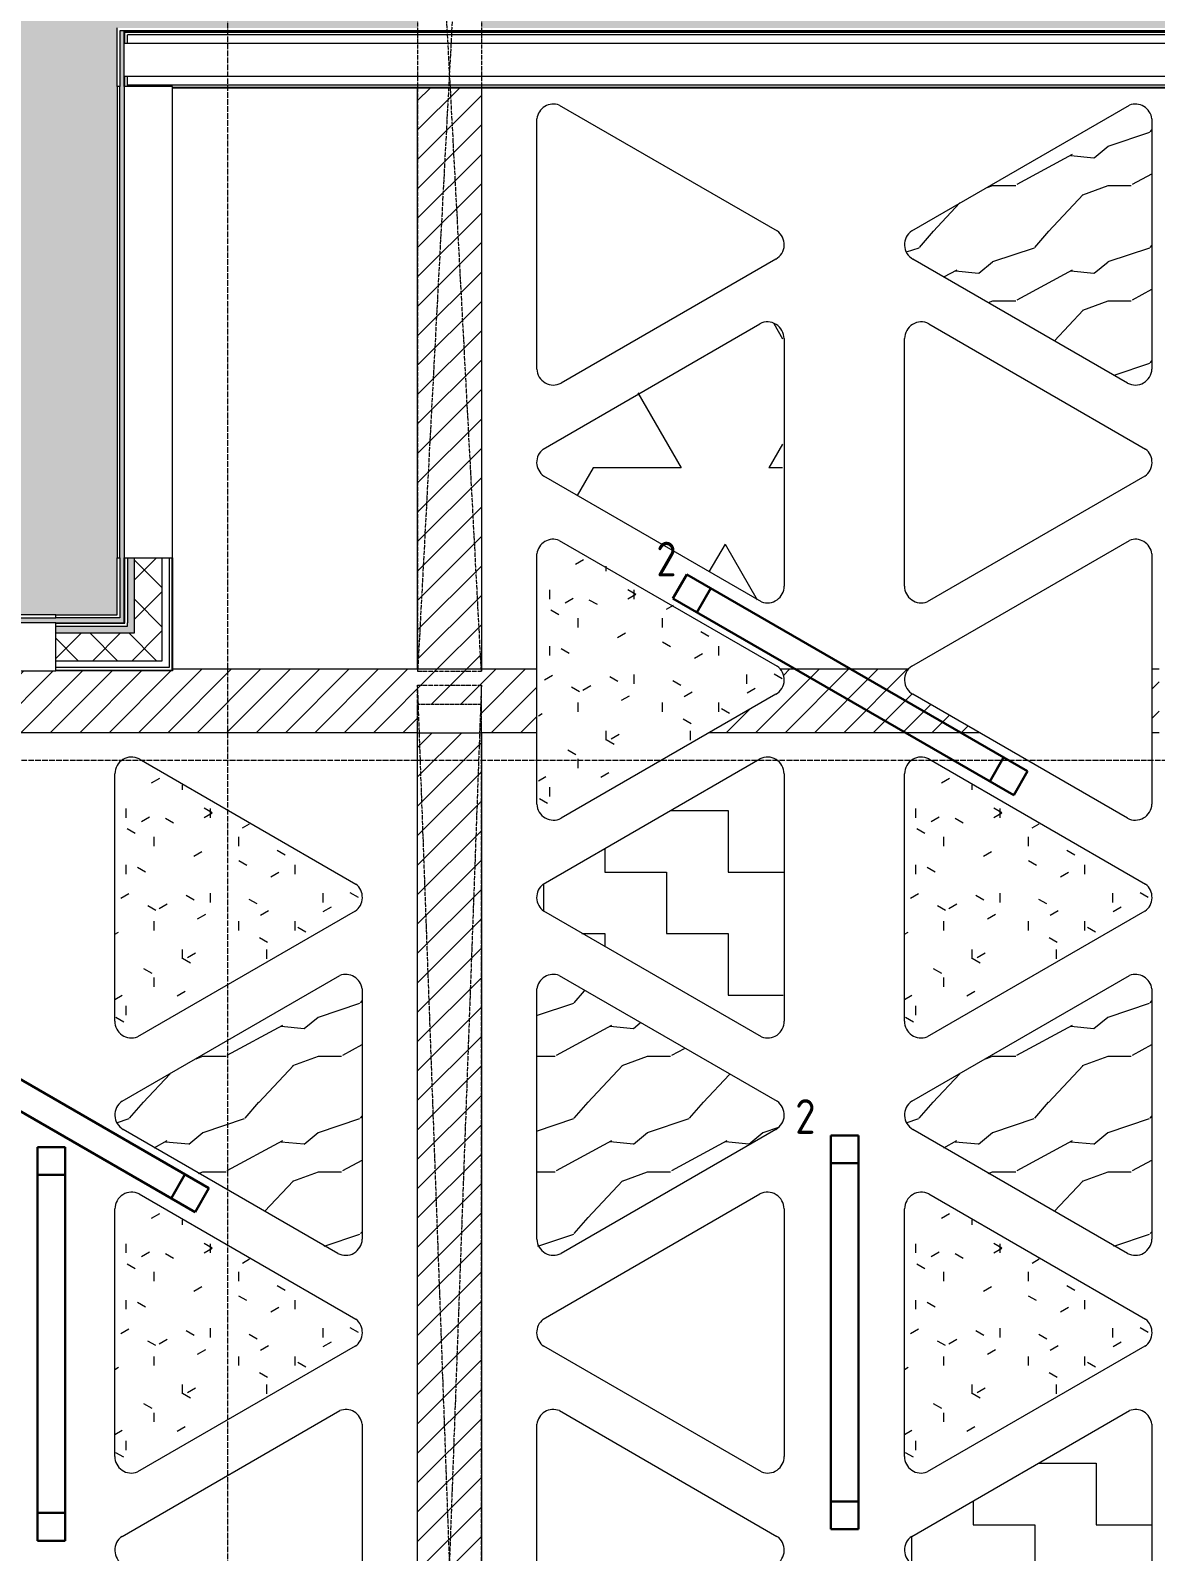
# Model space of a CAD drawing. Header units: millimetres. Extents: x -10051 to 73829, y -4843 to 44223.
# Drawn here: x 17337 to 21398, y 5440 to 10927 of the extents above; entities that cross this region are included whole.
import ezdxf

# ---------------------------------------------------------------- set-up
doc = ezdxf.new("R2010")
doc.units = ezdxf.units.MM
for name, pattern in [('ADSK_Линия сетки', [25, 20, -2.5, 0, -2.5]), ('ADSK_Штрих_ш3 п1_5', [4.5, 3, -1.5]), ('ADSK_Штрихпунктирная 2 точки_ш15 п1_5 п1_5 п1_5', [19.5, 15, -1.5, 0, -1.5, 0, -1.5])]:
    doc.linetypes.add(name, pattern=pattern)
for name, color, linetype, lineweight in [('Аннотация', 7, 'Continuous', 20), ('Каркас', 7, 'Continuous', 18), ('Оси', 7, 'Continuous', 9), ('Потолки', 7, 'Continuous', 9), ('Потолки штриховка', 7, 'Continuous', 9), ('Стены внутренние', 7, 'Continuous', 18), ('Стены наружные', 7, 'Continuous', 18), ('Стены отделка', 7, 'Continuous', 30), ('Стены перегородки', 7, 'Continuous', 30), ('Стены штриховка', 7, 'Continuous', 9)]:
    doc.layers.add(name, color=color, linetype=linetype, lineweight=lineweight)
doc.layers.add('Линии', color=7, linetype='Continuous', lineweight=9, true_color=0x00a600)
doc.styles.add('GOST Common_4', font='GOST_Common.ttf', dxfattribs={"width": 0.9, "height": 200})
pattern_1 = [(45, (0, 0), (-70.7107, 70.7107), []), (135, (0, 0), (-70.7107, -70.7107), [])]
pattern_2 = [(45, (0, 0), (-53.03301, 53.03301), [])]

msp = doc.modelspace()

# ---------------------------------------------------------------- hatches: boundary and pattern name
at = {"layer": 'Потолки штриховка', "lineweight": 18, "true_color": 0x787878}
h = msp.add_hatch(dxfattribs=at)
h.set_pattern_fill('FP_50', color=8, style=0, pattern_type=2)
h.set_pattern_definition([(60, (0, 0), (-171.45, 296.96), [171.45, -171.45]), (120, (0, 0), (-342.9, 6e-05), [171.45, -171.45]), (0, (-85.72, 148.48), (171.45, 296.96), [171.45, -171.45])])
h.paths.add_polyline_path([(16014.835, 8790.238), (16014.835, 8808.238), (15784.835, 8808.238), (15785.555, 8790.238)])
h.paths.add_polyline_path([(13119.116, 8790.238), (13214.835, 8790.238), (13214.835, 8808.238), (12984.835, 8808.238), (12985.553, 8790.238)])
h.paths.add_polyline_path([(10232.485, 8790.238), (10414.835, 8790.238), (10414.835, 8808.238), (10184.835, 8808.238), (10185.635, 8790.238)])
h.paths.add_polyline_path([(10414.835, 8818.238), (10414.835, 12203.264), (10184.835, 12203.264), (10184.835, 8818.238), (10232.485, 8818.238)])
h.paths.add_polyline_path([(15784.835, 8818.238), (16014.835, 8818.238), (16013.911, 12596.185), (15784.835, 12596.788), (15784.835, 8995.435)])
h.paths.add_polyline_path([(13214.835, 8818.238), (13214.835, 12590.554), (12984.835, 12591.159), (12984.835, 8818.238), (13146.378, 8818.238)])
h.paths.add_polyline_path([(7434.835, 8937), (7434.071, 8940), (7204.835, 8940), (7205.738, 8937), (7431.186, 8937)])
h.paths.add_polyline_path([(7225.892, 8950), (7434.835, 8950), (7434.835, 11958.783), (7204.835, 11958.783), (7204.835, 8950), (7206.715, 8950)])
h.paths.add_polyline_path([(21714.835, 10922.75), (21714.835, 10925.75), (21484.835, 10925.75), (21484.835, 10922.75), (21490.433, 10922.75)])
h.paths.add_polyline_path([(18734.835, 10922.75), (18964.835, 10922.75), (18964.835, 10925.75), (18734.835, 10925.75)])
h.paths.add_polyline_path([(18742.165, 10935.75), (18964.835, 10935.75), (18964.835, 12588.416), (18734.835, 12589.022), (18734.835, 10935.75)])
h.paths.add_polyline_path([(21484.835, 10935.75), (21714.835, 10935.75), (21714.835, 12581.176), (21484.835, 12581.782), (21484.835, 11788.8)])
h.paths.add_polyline_path([(7278.494, 11968.783), (7434.835, 11968.783), (7433.933, 11971.783), (7204.835, 11971.783), (7204.835, 11968.783)])
h.paths.add_polyline_path([(10414.835, 12213.264), (10414.035, 12216.264), (10184.835, 12216.264), (10184.835, 12213.264), (10413.835, 12213.264)])
h.paths.add_polyline_path([(13214.835, 12600.554), (13213.716, 12603.557), (12984.835, 12604.159), (12984.835, 12601.159), (13213.536, 12600.557)])
at = {"layer": 'Потолки штриховка', "lineweight": 18}
h = msp.add_hatch(dxfattribs=at)
h.set_pattern_fill('FP_32', color=256, style=0, pattern_type=2)
h.set_pattern_definition([(0, (0, 762), (762, 76.2), [7.62, -373.38, 7.62, -373.38]), (0, (76.2, 91.44), (762, 76.2), [7.62, -220.98, 7.62, -525.78]), (0, (152.4, 106.68), (762, 76.2), [7.62, -68.58, 7.62, -678.18]), (0, (457.2, 60.96), (762, 76.2), [7.62, -220.98, 7.62, -525.78]), (0, (533.4, 45.72), (762, 76.2), [7.62, -68.58, 7.62, -678.18])])
h.paths.add_polyline_path([(7565, 8778.238), (8340, 8778.238), (8340, 8790.238), (10184.835, 8790.238), (10184.835, 8808.238), (8340, 8808.238), (8340, 8818.238), (10184.835, 8818.238), (10184.835, 12203.264), (7513.494, 12203.264), (7513.494, 11958.783), (7444.835, 11958.783), (7445.192, 8950), (7565, 8950), (7565, 8784.238), (7555, 8784.238), (7555, 8940), (7444.835, 8940), (7445.007, 8937), (7550, 8937), (7550, 8935), (7552, 8935), (7552, 8806.238), (7540, 8806.238), (7540, 8778.238), (7555, 8778.238)])
h.paths.add_polyline_path([(17675.565, 8790.238), (17675.565, 10920.75), (17677.565, 10920.934), (17677.565, 10922.75), (18734.835, 10922.75), (18734.835, 10925.75), (17660.565, 10925.75), (17660.565, 8808.238), (16014.835, 8808.238), (16014.835, 8790.238), (17660.565, 8790.238)])
h.paths.add_polyline_path([(17677.565, 8788.238), (17677.565, 8790.238), (17675.565, 8790.238), (17677.484, 8788.32)])
h.paths.add_polyline_path([(15262.878, 8790.238), (15784.835, 8790.238), (15784.835, 8808.238), (13214.835, 8808.238), (13214.835, 8790.238), (14894.714, 8790.238)])
h.paths.add_polyline_path([(10575.439, 8790.238), (12984.835, 8790.238), (12984.835, 8808.238), (10414.835, 8808.238), (10415.537, 8790.238)])
h.paths.add_polyline_path([(17650.565, 8818.238), (17650.565, 10935.75), (18734.835, 10935.75), (18734.835, 12589.022), (16014.835, 12595.03), (16014.835, 8818.238), (17647.565, 8818.238)])
h.paths.add_polyline_path([(14311.936, 8818.238), (15784.835, 8818.238), (15784.835, 12596.788), (13214.835, 12602.489), (13214.835, 12600.554), (13619.305, 12599.489), (13619.278, 12589.489), (13214.835, 12589.489), (13214.835, 8818.238), (13241.628, 8818.238)])
h.paths.add_polyline_path([(10417.175, 8818.238), (12984.835, 8818.238), (12984.835, 12591.159), (10641.616, 12597.328), (10641.616, 12203.264), (10414.835, 12203.264), (10414.835, 8818.238)])
h.paths.add_polyline_path([(21714.835, 10922.75), (24278.876, 10922.75), (24278.876, 10925.75), (21714.835, 10925.75)])
h.paths.add_polyline_path([(18982.807, 10922.75), (21484.835, 10922.75), (21484.835, 10925.75), (18964.835, 10925.75), (18964.835, 10922.75), (18974.165, 10922.75)])
h.paths.add_polyline_path([(18964.835, 10935.75), (21484.835, 10935.75), (21484.835, 12581.782), (18964.835, 12587.646), (18964.835, 11788.8)])
h.paths.add_polyline_path([(24278.876, 12574.426), (24278.876, 12575.226), (24278.865, 12574.434)])
h.paths.add_polyline_path([(21714.835, 10935.75), (24278.876, 10935.75), (24278.876, 12574.426), (24275.876, 12574.421), (24275.876, 12423.559), (24265.876, 12423.559), (24265.876, 12574.461), (21714.835, 12580.259), (21714.835, 11788.8)])
h.paths.add_polyline_path([(7498.494, 11968.783), (7503.494, 11968.783), (7503.494, 12203.264), (7500.494, 12203.264), (7500.494, 11973.783), (7498.494, 11973.783), (7498.494, 11971.783), (7444.835, 11971.783), (7444.835, 11968.783), (7488.746, 11968.783)])
h.paths.add_polyline_path([(10029.565, 12213.264), (10184.835, 12213.264), (10184.835, 12216.264), (7500.494, 12216.264), (7500.494, 12213.264), (10019.403, 12213.264)])
h.paths.add_polyline_path([(10626.616, 12213.264), (10631.616, 12213.264), (10631.616, 12597.354), (10628.616, 12597.328), (10628.616, 12218.264), (10626.616, 12218.264), (10626.616, 12216.264), (10414.835, 12216.264), (10414.835, 12213.264), (10621.24, 12213.264)])
h.paths.add_polyline_path([(7500.494, 12216.264), (7498.494, 12218.264), (7498.494, 12216.264)])
h.paths.add_polyline_path([(12984.835, 12601.159), (12984.835, 12604.159), (10628.616, 12610.362), (10628.616, 12607.362), (12854.989, 12601.501)])
h.paths.add_polyline_path([(10628.616, 12610.362), (10626.616, 12612.367), (10626.616, 12610.367)])
at = {"layer": 'Потолки штриховка', "lineweight": 18, "true_color": 0x787878}
h = msp.add_hatch(dxfattribs=at)
h.set_pattern_fill('FP_47', color=8, style=0, pattern_type=2)
h.set_pattern_definition(pattern_2)
h.paths.add_polyline_path([(29884.835, 8623.238), (30114.835, 8623.238), (30114.835, 10718.75), (29884.835, 10718.75), (29884.835, 8691.823)])
h.paths.add_polyline_path([(24514.835, 8623.34), (24514.835, 10718.75), (24284.835, 10718.75), (24284.846, 8623.34), (24510.563, 8623.34)])
h.paths.add_polyline_path([(18734.835, 8623.34), (18964.835, 8623.34), (18964.835, 10718.75), (18734.835, 10718.75), (18734.835, 8628.238)])
h.paths.add_polyline_path([(21484.835, 8644.788), (21714.835, 8644.788), (21714.835, 10718.75), (21484.835, 10718.75), (21484.835, 8652.718)])
at = {"layer": 'Потолки штриховка', "lineweight": 18}
h = msp.add_hatch(dxfattribs=at)
h.set_pattern_fill('FP_107', color=256, angle=-90, style=0, pattern_type=2)
h.set_pattern_definition([(18.435, (-11262.25, 60486.72), (832.99954, 416.50086), [158.051, -1159.038]), (49.399, (-11112.31, 60536.7), (2082.486787, 2499.010644), [76.799, -3763.143]), (46.848, (-11062.331, 60178.51), (5830.957739, 6247.5402574), [182.691, -8951.868]), (19.983, (-10937.38, 60311.79), (3332.002656, 1249.49393), [97.5, -4777.508]), (360, (-11262.25, 60345.1), (416.5, 416.5), [83.3, -333.2]), (28.443, (-11178.951, 60345.11), (-5414.4962996, -2915.5071394), [227.365, -11140.87]), (354.289, (-10979.03, 60453.4), (-3748.496867, 416.5263), [83.716, -4102.058]), (39.806, (-10895.73, 60445.07), (-2082.48651, -1666.01521), [65.059, -3187.91])])
h.paths.add_polyline_path([(21385.068, 9868.349), (21385.068, 9708.226), (21383.431, 9694.306), (21378.61, 9681.146), (21370.866, 9669.463), (21360.624, 9659.896), (21348.441, 9652.965), (21334.983, 9649.051), (21320.984, 9648.365), (21302.677, 9652.965), (21294.406, 9656.652), (20522.1, 10102.369), (20509.716, 10111.926), (20500.223, 10124.359), (20494.267, 10138.823), (20492.252, 10154.336), (20494.315, 10169.842), (20500.316, 10184.287), (20509.847, 10196.691), (20522.26, 10206.21), (21296.423, 10653.169), (21310.855, 10658.741), (21326.233, 10660.438), (21341.533, 10658.146), (21355.738, 10652.018), (21367.904, 10642.462), (21377.223, 10630.112), (21383.074, 10615.791), (21385.068, 10600.449), (21385.068, 10155.036)])
h = msp.add_hatch(dxfattribs=at)
h.set_pattern_fill('STARS', color=256, scale=100, angle=180, style=0)
h.paths.add_polyline_path([(19159.585, 9377.263), (19159.658, 9363.261), (19162.975, 9349.657), (19169.354, 9337.192), (19178.449, 9326.545), (19189.764, 9318.296), (19961.985, 8872.059), (19976.492, 8866.225), (19992.011, 8864.323), (20007.497, 8866.481), (20022.02, 8872.643), (20034.264, 8882.132), (20043.74, 8894.57), (20049.694, 8909.028), (20051.724, 8924.531), (20051.907, 9816.566), (20049.912, 9831.912), (20044.057, 9846.236), (20034.733, 9858.586), (20019.968, 9869.258), (20004.478, 9874.842), (19993.044, 9876.548), (19977.664, 9874.842), (19963.232, 9869.258), (19189.212, 9422.554), (19177.992, 9414.173), (19169.009, 9403.432), (19162.76, 9390.901)])
h = msp.add_hatch(dxfattribs=at)
h.set_pattern_fill('FP_85', color=256, angle=-90, style=0, pattern_type=2)
h.set_pattern_definition([(270, (-12691.86, 59809.84), (101.6, -406.4), [33.528, -271.272, 33.528, -271.272, -1625.6]), (270, (-12691.86, 59809.84), (101.6, -406.4), [-609.6, 33.528, -576.072, 33.528, -271.272, -711.2]), (270, (-12691.86, 59809.84), (101.6, -406.4), [-1524, 33.528, -169.672, 33.528, -474.472]), (30, (-12641.06, 59657.44), (301.15272, 291.18818), [33.528, -271.272, 33.528, -271.272, -1625.6]), (30, (-12641.06, 59657.44), (301.15272, 291.18818), [-609.6, 33.528, -576.072, 33.528, -271.272, -711.2]), (30, (-12641.06, 59657.44), (301.15272, 291.18818), [-1524, 33.528, -169.672, 33.528, -474.472]), (150, (-12437.86, 59606.64), (-402.75272, 115.21182), [33.528, -271.272, 33.528, -271.272, -1625.6]), (150, (-12437.86, 59606.64), (-402.75272, 115.21182), [-609.6, 33.528, -576.072, 33.528, -271.272, -711.2]), (150, (-12437.86, 59606.64), (-402.75272, 115.21182), [-1524, 33.528, -169.672, 33.528, -474.472])])
h.paths.add_polyline_path([(20063.121, 8591.18), (20063.048, 8577.178), (20059.732, 8563.574), (20053.353, 8551.109), (20044.258, 8540.462), (20032.943, 8532.213), (19260.722, 8085.976), (19246.215, 8080.142), (19230.696, 8078.24), (19215.21, 8080.398), (19199.366, 8087.584), (19188.443, 8096.049), (19178.967, 8108.487), (19173.013, 8122.944), (19170.983, 8138.448), (19170.8, 9030.483), (19172.795, 9045.829), (19178.65, 9060.153), (19187.973, 9072.503), (19202.739, 9083.175), (19218.229, 9088.759), (19229.663, 9090.465), (19245.043, 9088.759), (19259.475, 9083.175), (20033.495, 8636.471), (20044.715, 8628.09), (20053.698, 8617.349), (20059.947, 8604.818), (20063.048, 8591.494)])
at = {"layer": 'Потолки штриховка', "lineweight": 18, "true_color": 0x787878}
h = msp.add_hatch(dxfattribs=at)
h.set_pattern_fill('FP_47', color=8, style=0, pattern_type=2)
h.set_pattern_definition(pattern_2)
h.paths.add_polyline_path([(28872.088, 8392.718), (29113.59, 8392.718), (28867.893, 8535.249), (28859.979, 8541.199), (28850.532, 8553.042), (28844.348, 8566.872), (28841.82, 8581.81), (28844.348, 8600.427), (28848.134, 8611.197), (28855.967, 8623.238), (28393.459, 8623.238), (28401.537, 8611.197), (28406.561, 8596.905), (28407.85, 8581.81), (28405.323, 8566.872), (28399.139, 8553.042), (28389.692, 8541.199), (28373.735, 8529.874), (28136.081, 8392.718), (28590.014, 8392.718)])
h.paths.add_polyline_path([(30114.835, 8392.718), (30264.835, 8393.238), (30264.835, 8623.238), (29734.835, 8623.238), (29734.835, 8392.718), (29884.835, 8393.238), (29884.835, 8570.565), (30114.835, 8570.565), (30114.835, 8393.238)])
h.paths.add_polyline_path([(31811.904, 8392.718), (31811.904, 8623.238), (31143.459, 8623.238), (31151.537, 8611.197), (31156.561, 8596.905), (31157.85, 8581.81), (31155.323, 8566.872), (31149.139, 8553.042), (31139.692, 8541.199), (31123.735, 8529.874), (30886.081, 8392.718), (31795.297, 8392.718)])
h.paths.add_polyline_path([(27514.835, 8392.718), (27514.835, 8623.238), (27472, 8623.238), (27473.051, 8392.718)])
h.paths.add_polyline_path([(25676.12, 8393.238), (26362.689, 8393.238), (26117.893, 8535.249), (26109.979, 8541.199), (26100.532, 8553.042), (26094.348, 8566.872), (26091.82, 8581.81), (26094.348, 8600.427), (26098.134, 8611.197), (26106.081, 8623.34), (25643.391, 8623.34), (25651.537, 8611.197), (25656.561, 8596.905), (25657.85, 8581.81), (25655.323, 8566.872), (25649.139, 8553.042), (25639.692, 8541.199), (25623.735, 8529.874), (25386.982, 8393.238), (25627.583, 8393.238)])
h.paths.add_polyline_path([(26984.835, 8393.238), (27048, 8393.238), (27048, 8623.34), (26984.835, 8623.34), (26984.835, 8529.874)])
h.paths.add_polyline_path([(24034.835, 8393.238), (24284.835, 8393.238), (24284.835, 8495.453), (24514.835, 8495.453), (24514.835, 8393.238), (24764.835, 8393.238), (24764.835, 8623.34), (24034.835, 8623.34), (24034.835, 8490.393)])
h.paths.add_polyline_path([(23412.689, 8393.238), (23167.893, 8535.249), (23159.979, 8541.199), (23150.532, 8553.042), (23144.348, 8566.872), (23141.82, 8581.81), (23144.348, 8600.427), (23148.134, 8611.197), (23156.081, 8623.34), (22693.391, 8623.34), (22701.537, 8611.197), (22706.561, 8596.905), (22707.85, 8581.81), (22705.323, 8566.872), (22699.139, 8553.042), (22689.692, 8541.199), (22673.735, 8529.874), (22436.982, 8393.238), (23345.006, 8393.238)])
h.paths.add_polyline_path([(20522.088, 8393.395), (20760.726, 8394.371), (20517.893, 8535.249), (20509.979, 8541.199), (20500.532, 8553.042), (20494.348, 8566.872), (20491.82, 8581.81), (20494.348, 8600.427), (20498.134, 8611.197), (20506.081, 8623.34), (20043.391, 8623.34), (20051.537, 8611.197), (20056.561, 8596.905), (20057.85, 8581.81), (20053.64, 8563.109), (20049.139, 8553.042), (20039.692, 8541.199), (20023.735, 8529.874), (19787.254, 8393.395), (20431.112, 8393.395)])
h.paths.add_polyline_path([(16272, 8393.395), (18734.835, 8393.395), (18734.835, 8495.453), (18964.835, 8495.453), (18964.835, 8393.395), (19164.835, 8393.395), (19164.835, 8623.34), (17849.565, 8623.34), (17849.565, 8618.238), (17847.565, 8618.238), (17847.565, 8616.238), (16272, 8616.238), (16272, 8529.874)])
h.paths.add_polyline_path([(21384.835, 8393.395), (21410.87, 8393.484), (21410.87, 8623.34), (21384.835, 8623.34), (21384.835, 8394.649)])
h = msp.add_hatch(dxfattribs=at)
h.set_pattern_fill('FP_47', color=8, style=0, pattern_type=2)
h.set_pattern_definition(pattern_2)
h.paths.add_polyline_path([(32890.5, 2450.232), (32890.5, 6647.262), (32734.835, 6647.262), (32735.232, 2450.232), (32886.9, 2450.232)])
h.paths.add_polyline_path([(32892.5, 2448.232), (32890.5, 2450.232), (32890.5, 2448.232)])
h.paths.add_polyline_path([(30046.961, 2450.232), (30114.835, 2450.232), (30114.835, 8393.238), (29884.835, 8393.238), (29885.299, 2450.232)])
h.paths.add_polyline_path([(27134.835, 2450.232), (27364.835, 2450.232), (27364.835, 8230.781), (27134.835, 8230.781), (27134.835, 2477.583)])
h.paths.add_polyline_path([(24514.835, 2450.232), (24514.835, 8393.238), (24284.835, 8393.238), (24284.835, 2450.232), (24514.372, 2450.232)])
h.paths.add_polyline_path([(21485.312, 2450.232), (21714.835, 2450.232), (21714.359, 8220.788), (21484.835, 8220.788), (21484.835, 2450.232)])
h.paths.add_polyline_path([(18735.299, 2450.232), (18964.835, 2450.232), (18964.835, 8393.238), (18734.835, 8393.238), (18734.835, 2450.232)])
h.paths.add_polyline_path([(32892.5, 6647.262), (32892.5, 6649.262), (32890.5, 6647.262)])
h.paths.add_polyline_path([(32891.847, 6759.262), (32902.5, 6759.262), (32902.5, 7509.262), (32734.835, 7509.262), (32734.835, 6759.262), (32877.703, 6759.262)])
at = {"layer": 'Потолки штриховка', "lineweight": 18}
h = msp.add_hatch(dxfattribs=at)
h.set_pattern_fill('FP_85', color=256, angle=-90, style=0, pattern_type=2)
h.set_pattern_definition([(270, (-14221.14, 59021.31), (101.6, -406.4), [33.528, -271.272, 33.528, -271.272, -1625.6]), (270, (-14221.14, 59021.31), (101.6, -406.4), [-609.6, 33.528, -576.072, 33.528, -271.272, -711.2]), (270, (-14221.14, 59021.31), (101.6, -406.4), [-1524, 33.528, -169.672, 33.528, -474.472]), (30, (-14170.34, 58868.91), (301.15272, 291.18818), [33.528, -271.272, 33.528, -271.272, -1625.6]), (30, (-14170.34, 58868.91), (301.15272, 291.18818), [-609.6, 33.528, -576.072, 33.528, -271.272, -711.2]), (30, (-14170.34, 58868.91), (301.15272, 291.18818), [-1524, 33.528, -169.672, 33.528, -474.472]), (150, (-13967.14, 58818.11), (-402.75272, 115.21182), [33.528, -271.272, 33.528, -271.272, -1625.6]), (150, (-13967.14, 58818.11), (-402.75272, 115.21182), [-609.6, 33.528, -576.072, 33.528, -271.272, -711.2]), (150, (-13967.14, 58818.11), (-402.75272, 115.21182), [-1524, 33.528, -169.672, 33.528, -474.472])])
h.paths.add_polyline_path([(18533.841, 7802.654), (18533.768, 7788.652), (18530.452, 7775.048), (18524.072, 7762.583), (18514.978, 7751.936), (18503.663, 7743.687), (17731.442, 7297.451), (17716.935, 7291.616), (17701.415, 7289.714), (17685.929, 7291.872), (17670.086, 7299.058), (17659.162, 7307.523), (17649.687, 7319.961), (17643.733, 7334.419), (17641.703, 7349.922), (17641.519, 8241.957), (17643.515, 8257.303), (17649.37, 8271.627), (17658.693, 8283.977), (17673.459, 8294.649), (17688.949, 8300.233), (17700.382, 8301.94), (17715.762, 8300.233), (17730.195, 8294.649), (18504.215, 7847.945), (18515.435, 7839.564), (18524.418, 7828.823), (18530.667, 7816.292), (18533.768, 7802.968)])
h = msp.add_hatch(dxfattribs=at)
h.set_pattern_fill('FP_108', color=256, angle=-90, style=0, pattern_type=2)
h.set_pattern_definition([(270, (-11260.02, 60564.05), (222.25, -222.25), [222.25, -222.25]), (360, (-11260.02, 60341.8), (222.25, 222.25), [222.25, -222.25])])
h.paths.add_polyline_path([(19162.439, 7805.699), (19162.512, 7791.697), (19165.829, 7778.093), (19172.208, 7765.628), (19181.303, 7754.981), (19192.617, 7746.732), (19964.839, 7300.495), (19979.345, 7294.661), (19994.865, 7292.759), (20010.351, 7294.917), (20026.195, 7302.103), (20037.118, 7310.568), (20046.594, 7323.006), (20052.547, 7337.463), (20054.578, 7352.967), (20054.761, 8245.002), (20052.765, 8260.348), (20046.911, 8274.672), (20037.587, 8287.022), (20022.822, 8297.694), (20007.332, 8303.278), (19995.898, 8304.984), (19980.518, 8303.278), (19966.086, 8297.694), (19192.046, 7850.975), (19180.846, 7842.609), (19171.863, 7831.868), (19165.614, 7819.337)])
h = msp.add_hatch(dxfattribs=at)
h.set_pattern_fill('FP_85', color=256, angle=-90, style=0, pattern_type=2)
h.set_pattern_definition([(270, (-11371.14, 59021.31), (101.6, -406.4), [33.528, -271.272, 33.528, -271.272, -1625.6]), (270, (-11371.14, 59021.31), (101.6, -406.4), [-609.6, 33.528, -576.072, 33.528, -271.272, -711.2]), (270, (-11371.14, 59021.31), (101.6, -406.4), [-1524, 33.528, -169.672, 33.528, -474.472]), (30, (-11320.34, 58868.91), (301.15272, 291.18818), [33.528, -271.272, 33.528, -271.272, -1625.6]), (30, (-11320.34, 58868.91), (301.15272, 291.18818), [-609.6, 33.528, -576.072, 33.528, -271.272, -711.2]), (30, (-11320.34, 58868.91), (301.15272, 291.18818), [-1524, 33.528, -169.672, 33.528, -474.472]), (150, (-11117.14, 58818.11), (-402.75272, 115.21182), [33.528, -271.272, 33.528, -271.272, -1625.6]), (150, (-11117.14, 58818.11), (-402.75272, 115.21182), [-609.6, 33.528, -576.072, 33.528, -271.272, -711.2]), (150, (-11117.14, 58818.11), (-402.75272, 115.21182), [-1524, 33.528, -169.672, 33.528, -474.472])])
h.paths.add_polyline_path([(21383.841, 7802.654), (21383.768, 7788.652), (21380.452, 7775.048), (21374.072, 7762.583), (21364.978, 7751.936), (21353.663, 7743.687), (20581.442, 7297.451), (20566.935, 7291.616), (20551.415, 7289.714), (20535.929, 7291.872), (20520.086, 7299.058), (20509.162, 7307.523), (20499.687, 7319.961), (20493.733, 7334.419), (20491.703, 7349.922), (20491.519, 8241.957), (20493.515, 8257.303), (20499.37, 8271.627), (20508.693, 8283.977), (20523.459, 8294.649), (20538.949, 8300.233), (20550.382, 8301.94), (20565.762, 8300.233), (20580.195, 8294.649), (21354.215, 7847.945), (21365.435, 7839.564), (21374.418, 7828.823), (21380.667, 7816.292), (21383.768, 7802.968)])
h = msp.add_hatch(dxfattribs=at)
h.set_pattern_fill('FP_107', color=256, angle=-90, style=0, pattern_type=2)
h.set_pattern_definition([(18.435, (-14112.89, 57345.55), (832.99954, 416.50086), [158.051, -1159.038]), (49.399, (-13962.95, 57395.53), (2082.486787, 2499.010644), [76.799, -3763.143]), (46.848, (-13912.968, 57037.338), (5830.957739, 6247.5402574), [182.691, -8951.868]), (19.983, (-13788.02, 57170.62), (3332.002656, 1249.49393), [97.5, -4777.508]), (360, (-14112.9, 57203.94), (416.5, 416.5), [83.3, -333.2]), (28.443, (-14029.588, 57203.938), (-5414.4962996, -2915.5071394), [227.365, -11140.87]), (354.289, (-13829.67, 57312.23), (-3748.496867, 416.5263), [83.716, -4102.058]), (39.806, (-13746.37, 57303.9), (-2082.48651, -1666.01521), [65.059, -3187.91])])
h.paths.add_polyline_path([(18534.432, 6727.178), (18534.432, 6567.055), (18532.795, 6553.135), (18527.973, 6539.975), (18520.229, 6528.292), (18509.987, 6518.725), (18497.804, 6511.795), (18484.346, 6507.88), (18470.347, 6507.194), (18452.041, 6511.795), (18443.769, 6515.482), (17671.464, 6961.199), (17659.079, 6970.755), (17649.587, 6983.188), (17643.63, 6997.652), (17641.615, 7013.165), (17643.678, 7028.671), (17649.679, 7043.117), (17659.21, 7055.52), (17671.623, 7065.039), (18445.786, 7511.998), (18460.218, 7517.57), (18475.596, 7519.267), (18490.896, 7516.975), (18505.101, 7510.847), (18517.268, 7501.291), (18526.586, 7488.942), (18532.437, 7474.62), (18534.432, 7459.278), (18534.432, 7013.866)])
h = msp.add_hatch(dxfattribs=at)
h.set_pattern_fill('FP_107', color=256, angle=-90, style=0, pattern_type=2)
h.set_pattern_definition([(18.435, (-11258.79, 57345.59), (832.99954, 416.50086), [158.051, -1159.038]), (49.399, (-11108.846, 57395.57), (2082.486787, 2499.010644), [76.799, -3763.143]), (46.848, (-11058.866, 57037.38), (5830.957739, 6247.5402574), [182.691, -8951.868]), (19.983, (-10933.916, 57170.66), (3332.002656, 1249.49393), [97.5, -4777.508]), (360, (-11258.8, 57204), (416.5, 416.5), [83.3, -333.2]), (28.443, (-11175.486, 57203.98), (-5414.4962996, -2915.5071394), [227.365, -11140.87]), (354.289, (-10975.566, 57312.27), (-3748.496867, 416.5263), [83.716, -4102.058]), (39.806, (-10892.266, 57303.94), (-2082.48651, -1666.01521), [65.059, -3187.91])])
h.paths.add_polyline_path([(19163.296, 6727.219), (19163.296, 6567.096), (19164.933, 6553.176), (19169.755, 6540.016), (19177.498, 6528.333), (19187.741, 6518.766), (19199.924, 6511.836), (19213.382, 6507.921), (19227.381, 6507.236), (19245.687, 6511.836), (19253.959, 6515.523), (20026.264, 6961.24), (20038.648, 6970.797), (20048.141, 6983.23), (20054.098, 6997.694), (20056.113, 7013.206), (20054.05, 7028.712), (20048.049, 7043.158), (20038.518, 7055.562), (20026.105, 7065.08), (19251.942, 7512.04), (19237.51, 7517.612), (19222.132, 7519.308), (19206.832, 7517.016), (19192.627, 7510.889), (19180.46, 7501.332), (19171.142, 7488.983), (19165.291, 7474.661), (19163.296, 7459.32), (19163.296, 7013.907)])
h = msp.add_hatch(dxfattribs=at)
h.set_pattern_fill('FP_107', color=256, angle=-90, style=0, pattern_type=2)
h.set_pattern_definition([(18.435, (-11262.89, 57345.55), (832.99954, 416.50086), [158.051, -1159.038]), (49.399, (-11112.95, 57395.53), (2082.486787, 2499.010644), [76.799, -3763.143]), (46.848, (-11062.968, 57037.338), (5830.957739, 6247.5402574), [182.691, -8951.868]), (19.983, (-10938.02, 57170.62), (3332.002656, 1249.49393), [97.5, -4777.508]), (360, (-11262.9, 57203.94), (416.5, 416.5), [83.3, -333.2]), (28.443, (-11179.588, 57203.938), (-5414.4962996, -2915.5071394), [227.365, -11140.87]), (354.289, (-10979.67, 57312.23), (-3748.496867, 416.5263), [83.716, -4102.058]), (39.806, (-10896.37, 57303.9), (-2082.48651, -1666.01521), [65.059, -3187.91])])
h.paths.add_polyline_path([(21384.432, 6727.178), (21384.432, 6567.055), (21382.795, 6553.135), (21377.973, 6539.975), (21370.229, 6528.292), (21359.987, 6518.725), (21347.804, 6511.795), (21334.346, 6507.88), (21320.347, 6507.194), (21302.041, 6511.795), (21293.769, 6515.482), (20521.464, 6961.199), (20509.079, 6970.755), (20499.587, 6983.188), (20493.63, 6997.652), (20491.615, 7013.165), (20493.678, 7028.671), (20499.679, 7043.117), (20509.21, 7055.52), (20521.623, 7065.039), (21295.786, 7511.998), (21310.218, 7517.57), (21325.596, 7519.267), (21340.896, 7516.975), (21355.101, 7510.847), (21367.268, 7501.291), (21376.586, 7488.942), (21382.437, 7474.62), (21384.432, 7459.278), (21384.432, 7013.866)])
h = msp.add_hatch(dxfattribs=at)
h.set_pattern_fill('FP_85', color=256, angle=-90, style=0, pattern_type=2)
h.set_pattern_definition([(270, (-14221.14, 57451.78), (101.6, -406.4), [33.528, -271.272, 33.528, -271.272, -1625.6]), (270, (-14221.14, 57451.78), (101.6, -406.4), [-609.6, 33.528, -576.072, 33.528, -271.272, -711.2]), (270, (-14221.14, 57451.78), (101.6, -406.4), [-1524, 33.528, -169.672, 33.528, -474.472]), (30, (-14170.34, 57299.38), (301.15272, 291.18818), [33.528, -271.272, 33.528, -271.272, -1625.6]), (30, (-14170.34, 57299.38), (301.15272, 291.18818), [-609.6, 33.528, -576.072, 33.528, -271.272, -711.2]), (30, (-14170.34, 57299.38), (301.15272, 291.18818), [-1524, 33.528, -169.672, 33.528, -474.472]), (150, (-13967.14, 57248.58), (-402.75272, 115.21182), [33.528, -271.272, 33.528, -271.272, -1625.6]), (150, (-13967.14, 57248.58), (-402.75272, 115.21182), [-609.6, 33.528, -576.072, 33.528, -271.272, -711.2]), (150, (-13967.14, 57248.58), (-402.75272, 115.21182), [-1524, 33.528, -169.672, 33.528, -474.472])])
h.paths.add_polyline_path([(18533.841, 6233.125), (18533.768, 6219.123), (18530.452, 6205.519), (18524.072, 6193.054), (18514.978, 6182.407), (18503.663, 6174.159), (17731.442, 5727.922), (17716.935, 5722.088), (17701.415, 5720.185), (17685.929, 5722.344), (17670.086, 5729.529), (17659.162, 5737.995), (17649.687, 5750.432), (17643.733, 5764.89), (17641.703, 5780.393), (17641.519, 6672.429), (17643.515, 6687.774), (17649.37, 6702.098), (17658.693, 6714.449), (17673.459, 6725.12), (17688.949, 6730.704), (17700.382, 6732.411), (17715.762, 6730.704), (17730.195, 6725.12), (18504.215, 6278.416), (18515.435, 6270.035), (18524.418, 6259.294), (18530.667, 6246.763), (18533.768, 6233.439)])
h = msp.add_hatch(dxfattribs=at)
h.set_pattern_fill('FP_85', color=256, angle=-90, style=0, pattern_type=2)
h.set_pattern_definition([(270, (-11371.14, 57451.78), (101.6, -406.4), [33.528, -271.272, 33.528, -271.272, -1625.6]), (270, (-11371.14, 57451.78), (101.6, -406.4), [-609.6, 33.528, -576.072, 33.528, -271.272, -711.2]), (270, (-11371.14, 57451.78), (101.6, -406.4), [-1524, 33.528, -169.672, 33.528, -474.472]), (30, (-11320.34, 57299.38), (301.15272, 291.18818), [33.528, -271.272, 33.528, -271.272, -1625.6]), (30, (-11320.34, 57299.38), (301.15272, 291.18818), [-609.6, 33.528, -576.072, 33.528, -271.272, -711.2]), (30, (-11320.34, 57299.38), (301.15272, 291.18818), [-1524, 33.528, -169.672, 33.528, -474.472]), (150, (-11117.14, 57248.58), (-402.75272, 115.21182), [33.528, -271.272, 33.528, -271.272, -1625.6]), (150, (-11117.14, 57248.58), (-402.75272, 115.21182), [-609.6, 33.528, -576.072, 33.528, -271.272, -711.2]), (150, (-11117.14, 57248.58), (-402.75272, 115.21182), [-1524, 33.528, -169.672, 33.528, -474.472])])
h.paths.add_polyline_path([(21383.841, 6233.125), (21383.768, 6219.123), (21380.452, 6205.519), (21374.072, 6193.054), (21364.978, 6182.407), (21353.663, 6174.159), (20581.442, 5727.922), (20566.935, 5722.088), (20551.415, 5720.185), (20535.929, 5722.344), (20520.086, 5729.529), (20509.162, 5737.995), (20499.687, 5750.432), (20493.733, 5764.89), (20491.703, 5780.393), (20491.519, 6672.429), (20493.515, 6687.774), (20499.37, 6702.098), (20508.693, 6714.449), (20523.459, 6725.12), (20538.949, 6730.704), (20550.382, 6732.411), (20565.762, 6730.704), (20580.195, 6725.12), (21354.215, 6278.416), (21365.435, 6270.035), (21374.418, 6259.294), (21380.667, 6246.763), (21383.768, 6233.439)])
h = msp.add_hatch(dxfattribs=at)
h.set_pattern_fill('FP_108', color=256, angle=-90, style=0, pattern_type=2)
h.set_pattern_definition([(270, (-9931.18, 58209.4), (222.25, -222.25), [222.25, -222.25]), (360, (-9931.18, 57987.15), (222.25, 222.25), [222.25, -222.25])])
h.paths.add_polyline_path([(20491.276, 5451.05), (20491.349, 5437.047), (20494.665, 5423.443), (20501.044, 5410.978), (20510.139, 5400.332), (20521.454, 5392.083), (21293.675, 4945.846), (21308.182, 4940.012), (21323.701, 4938.11), (21339.188, 4940.268), (21355.031, 4947.453), (21365.954, 4955.919), (21375.43, 4968.356), (21381.384, 4982.814), (21383.414, 4998.317), (21383.597, 5890.353), (21381.602, 5905.698), (21375.747, 5920.022), (21366.424, 5932.373), (21351.658, 5943.044), (21336.168, 5948.628), (21324.735, 5950.335), (21309.354, 5948.628), (21294.922, 5943.044), (20520.883, 5496.326), (20509.682, 5487.959), (20500.699, 5477.218), (20494.45, 5464.687)])
at = {"layer": 'Стены внутренние'}
h = msp.add_hatch(color=256, dxfattribs=at)
h.paths.add_polyline_path([(17687.565, 8778.238), (17712.565, 8778.238), (17712.565, 9024.75), (17687.565, 9024.75), (17687.565, 8788.238)])
h.paths.add_polyline_path([(17712.565, 10724.75), (17712.565, 10730.75), (17687.565, 10730.75), (17687.565, 10724.75), (17689.565, 10724.75)])
at = {"layer": 'Стены внутренние', "lineweight": 9, "true_color": 0x0000ff}
h = msp.add_hatch(dxfattribs=at)
h.set_pattern_fill('FP_11', color=5, style=0, pattern_type=2)
h.set_pattern_definition(pattern_1)
h.paths.add_polyline_path([(17808.608, 8753.238), (17812.565, 8753.238), (17812.565, 9024.75), (17712.565, 9024.75), (17712.565, 8753.238)])
h.paths.add_polyline_path([(17812.565, 10724.75), (17812.565, 10730.75), (17712.565, 10730.75), (17712.565, 10724.75), (17808.608, 10724.75)])
at = {"layer": 'Стены внутренние'}
h = msp.add_hatch(color=256, dxfattribs=at)
h.paths.add_polyline_path([(16351.661, 8753.238), (16398.848, 8753.238), (16398.848, 8778.238), (16263.848, 8778.216), (16263.848, 8753.238), (16272, 8753.238)])
h.paths.add_polyline_path([(17712.565, 8753.238), (17712.565, 8778.238), (17428.848, 8778.238), (17428.848, 8753.238), (17662.913, 8753.238)])
at = {"layer": 'Стены внутренние', "lineweight": 9, "true_color": 0x0000ff}
h = msp.add_hatch(dxfattribs=at)
h.set_pattern_fill('FP_11', color=5, style=0, pattern_type=2)
h.set_pattern_definition(pattern_1)
h.paths.add_polyline_path([(17812.565, 8653.238), (17812.565, 8753.238), (17428.848, 8753.238), (17428.848, 8653.238), (17808.608, 8653.238)])
h.paths.add_polyline_path([(16263.848, 8653.238), (16398.848, 8653.238), (16398.848, 8753.238), (16263.848, 8753.238)])

# ---------------------------------------------------------------- linework, layer by layer
at = {"layer": 'Каркас', "color": 8, "linetype": 'ADSK_Штрих_ш3 п1_5', "lineweight": 9, "true_color": 0x808080}
for p, q in [((18964.835, 8495.453), (18734.835, 8495.453)), ((18734.835, 8393.238), (18734.835, 8495.453)), ((18964.835, 8393.238), (18964.835, 8495.453)), ((18734.835, 8393.238), (16272, 8393.238)), ((19164.835, 8393.238), (18964.835, 8393.238)), ((20762.689, 8393.238), (19786.982, 8393.238)), ((21410.87, 8393.238), (21384.835, 8393.238))]:
    msp.add_line(p, q, dxfattribs=at)
at = {"layer": 'Линии', "color": 7, "linetype": 'ADSK_Штрихпунктирная 2 точки_ш15 п1_5 п1_5 п1_5'}
for p, q in [((18734.835, 12945), (18734.835, 8615.209)), ((18964.835, 8615.209), (18734.835, 12945)), ((18964.835, 12945), (18734.835, 8615.209)), ((18964.835, 12945), (18964.835, 8615.209)), ((18734.835, 8615.209), (18964.835, 8615.209)), ((18734.835, 8565.209), (18964.835, 8565.209)), ((18734.835, 2253.428), (18734.835, 8565.209)), ((18964.835, 8565.209), (18734.835, 2253.428)), ((18964.835, 2253.428), (18734.835, 8565.209)), ((18964.835, 2253.428), (18964.835, 8565.209))]:
    msp.add_line(p, q, dxfattribs=at)
at = {"layer": 'Линии', "color": 1, "lineweight": 30, "true_color": 0xff0000}
for p, q in [((19656.235, 8877.69), (19706.235, 8964.293)), ((19706.235, 8964.293), (20935.991, 8254.293)), ((19742.837, 8827.69), (19792.837, 8914.293)), ((20885.991, 8167.69), (19656.235, 8877.69)), ((20849.388, 8304.293), (20799.388, 8217.69)), ((20935.991, 8254.293), (20885.991, 8167.69))]:
    msp.add_line(p, q, dxfattribs=at)
at = {"layer": 'Линии', "color": 5, "lineweight": 30, "true_color": 0x0000ff}
for p, q in [((16751.735, 7459.91), (17981.611, 6750.118)), ((17931.626, 6663.507), (16701.75, 7373.299)), ((20325.72, 6940.992), (20225.72, 6940.992)), ((20225.72, 6940.992), (20225.72, 5520.992)), ((20325.72, 5520.992), (20325.72, 6940.992)), ((17462.673, 6899.123), (17362.673, 6899.123)), ((17362.673, 6899.123), (17362.673, 5479.123)), ((17462.673, 5479.123), (17462.673, 6899.123)), ((20325.72, 6840.992), (20225.72, 6840.992)), ((17462.673, 6799.123), (17362.673, 6799.123)), ((17895, 6800.104), (17845.015, 6713.493)), ((17981.611, 6750.118), (17931.626, 6663.507)), ((20225.72, 5620.992), (20325.72, 5620.992)), ((17362.673, 5579.123), (17462.673, 5579.123)), ((20225.72, 5520.992), (20325.72, 5520.992)), ((17362.673, 5479.123), (17462.673, 5479.123))]:
    msp.add_line(p, q, dxfattribs=at)
at = {"layer": 'Оси', "linetype": 'ADSK_Линия сетки'}
for p, q in [((18049.565, -3698.875), (18049.565, 14352.581)), ((-9251.096, 8295), (56004.853, 8295))]:
    msp.add_line(p, q, dxfattribs=at)
at = {"layer": 'Потолки'}
for p, q in [((18734.835, 10922.75), (18734.835, 10925.75)), ((18964.835, 10925.75), (18964.835, 10922.75)), ((18734.835, 8623.34), (18734.835, 10718.75)), ((18964.835, 10718.75), (18964.835, 8623.34)), ((19246.099, 10656.811), (20031.778, 10203.377)), ((20517.893, 10203.377), (21303.571, 10656.811)), ((19164.835, 9705.2), (19164.835, 10608.341)), ((21384.835, 10608.341), (21384.835, 9705.2)), ((20027.583, 10101.624), (19252.845, 9654.503)), ((21296.826, 9654.503), (20522.088, 10101.624)), ((19187.84, 9416.663), (19970.296, 9868.767)), ((20579.375, 9868.767), (21361.831, 9416.663)), ((20057.422, 9815.102), (20057.875, 8922.221)), ((20491.795, 8922.221), (20492.248, 9815.102)), ((19976.106, 8865.977), (19190.427, 9319.412)), ((21359.244, 9319.412), (20573.565, 8865.977)), ((19246.099, 9087.282), (20031.778, 8633.848)), ((20517.893, 8633.848), (21303.571, 9087.282)), ((19164.835, 8135.671), (19164.835, 9038.813)), ((21384.835, 9038.813), (21384.835, 8135.671)), ((17849.565, 8623.34), (19164.835, 8623.34)), ((20043.316, 8623.34), (20506.28, 8623.34)), ((21384.835, 8623.34), (21410.87, 8623.34)), ((20027.583, 8532.095), (19252.845, 8084.974)), ((21296.826, 8084.974), (20522.088, 8532.095)), ((18734.835, 8393.395), (16272, 8393.395)), ((18734.835, 2450.232), (18734.835, 8393.238)), ((18734.835, 8393.238), (18964.835, 8393.238)), ((19164.835, 8393.395), (18964.835, 8393.395)), ((18964.835, 8393.238), (18964.835, 2450.232)), ((20762.417, 8393.395), (19787.254, 8393.395)), ((21410.87, 8393.395), (21384.835, 8393.395)), ((17729.375, 8299.238), (18511.831, 7847.134)), ((19187.84, 7847.134), (19970.296, 8299.238)), ((20579.375, 8299.238), (21361.831, 7847.134)), ((17641.795, 7352.692), (17642.248, 8245.574)), ((20057.422, 8245.574), (20057.875, 7352.692)), ((20491.795, 7352.692), (20492.248, 8245.574)), ((18509.244, 7749.883), (17723.565, 7296.449)), ((19976.106, 7296.449), (19190.427, 7749.883)), ((21359.244, 7749.883), (20573.565, 7296.449)), ((17667.893, 7064.319), (18453.571, 7517.754)), ((19246.099, 7517.754), (20031.778, 7064.319)), ((20517.893, 7064.319), (21303.571, 7517.754)), ((18534.835, 7469.284), (18534.835, 6566.142)), ((19164.835, 6566.142), (19164.835, 7469.284)), ((21384.835, 7469.284), (21384.835, 6566.142)), ((18446.826, 6515.445), (17672.088, 6962.566)), ((20027.583, 6962.566), (19252.845, 6515.445)), ((21296.826, 6515.445), (20522.088, 6962.566)), ((17729.375, 6729.709), (18511.831, 6277.605)), ((19187.84, 6277.605), (19970.296, 6729.709)), ((20579.375, 6729.709), (21361.831, 6277.605)), ((17641.795, 5783.163), (17642.248, 6676.045)), ((20057.422, 6676.045), (20057.875, 5783.163)), ((20491.795, 5783.163), (20492.248, 6676.045)), ((18509.244, 6180.354), (17723.565, 5726.92)), ((19976.106, 5726.92), (19190.427, 6180.354)), ((21359.244, 6180.354), (20573.565, 5726.92)), ((17667.931, 5494.749), (18453.451, 5948.228)), ((19246.22, 5948.228), (20031.739, 5494.749)), ((20517.931, 5494.749), (21303.451, 5948.228)), ((18534.715, 5899.758), (18534.716, 4996.615)), ((19164.955, 4996.615), (19164.956, 5899.758)), ((21384.715, 5899.758), (21384.716, 4996.615))]:
    msp.add_line(p, q, dxfattribs=at)
for centre, radius, start, end in [((19224.541, 10600.598), 60.205, 69.017614, 172.610471), ((21325.13, 10600.598), 60.205, 7.389529, 110.982386), ((19997.823, 10153.814), 60.079, 299.692813, 55.585324), ((20551.848, 10153.814), 60.079, 124.414676, 240.307187), ((19997.313, 9815.072), 60.109, 0.02906, 116.710287), ((20552.357, 9815.072), 60.109, 63.289713, 179.97094), ((19224.891, 9707.717), 60.109, 182.399615, 297.713255), ((21324.779, 9707.717), 60.109, 242.286745, 357.600385), ((19224.382, 9368.975), 60.079, 127.462356, 235.585324), ((21325.288, 9368.975), 60.079, 304.414676, 52.537644), ((19224.541, 9031.069), 60.205, 69.017614, 172.610471), ((21325.13, 9031.069), 60.205, 7.389529, 110.982386), ((19997.664, 8922.191), 60.205, 249.017614, 0.02906), ((20552.006, 8922.191), 60.205, 179.97094, 290.982386), ((19997.823, 8584.285), 60.079, 299.692813, 55.585324), ((20551.848, 8584.285), 60.079, 124.414676, 240.307187), ((17702.357, 8245.543), 60.109, 63.289713, 179.97094), ((19997.313, 8245.543), 60.109, 0.02906, 116.710287), ((20552.357, 8245.543), 60.109, 63.289713, 179.97094), ((19224.891, 8138.188), 60.109, 182.399615, 297.713255), ((21324.779, 8138.188), 60.109, 242.286745, 357.600385), ((18475.288, 7799.446), 60.079, 304.414676, 52.537644), ((19224.382, 7799.446), 60.079, 127.462356, 235.585324), ((21325.288, 7799.446), 60.079, 304.414676, 52.537644), ((18475.13, 7461.54), 60.205, 7.389529, 110.982386), ((19224.541, 7461.54), 60.205, 69.017614, 172.610471), ((21325.13, 7461.54), 60.205, 7.389529, 110.982386), ((17702.006, 7352.662), 60.205, 179.97094, 290.982386), ((19997.664, 7352.662), 60.205, 249.017614, 0.02906), ((20552.006, 7352.662), 60.205, 179.97094, 290.982386), ((17701.848, 7014.756), 60.079, 124.414676, 240.307187), ((19997.823, 7014.756), 60.079, 299.692813, 55.585324), ((20551.848, 7014.756), 60.079, 124.414676, 240.307187), ((17702.357, 6676.014), 60.109, 63.289713, 179.97094), ((19997.313, 6676.014), 60.109, 0.02906, 116.710287), ((20552.357, 6676.014), 60.109, 63.289713, 179.97094), ((18474.779, 6568.659), 60.109, 242.286745, 357.600385), ((19224.891, 6568.659), 60.109, 182.399615, 297.713255), ((21324.779, 6568.659), 60.109, 242.286745, 357.600385), ((18475.288, 6229.917), 60.079, 304.414676, 52.537644), ((19224.382, 6229.917), 60.079, 127.462356, 235.585324), ((21325.288, 6229.917), 60.079, 304.414676, 52.537644), ((18475.009, 5892.015), 60.205, 7.389529, 110.982386), ((19224.661, 5892.015), 60.205, 69.017614, 172.610471), ((21325.009, 5892.015), 60.205, 7.389529, 110.982386), ((17702.006, 5783.133), 60.205, 179.97094, 290.982386), ((19997.664, 5783.133), 60.205, 249.017614, 0.02906), ((20552.006, 5783.133), 60.205, 179.97094, 290.982386), ((17701.929, 5445.131), 60.148, 124.418603, 239.726431), ((19997.742, 5445.131), 60.148, 300.273569, 55.581397), ((20551.929, 5445.131), 60.148, 124.418603, 239.726431)]:
    msp.add_arc(centre, radius, start, end, dxfattribs=at)
at = {"layer": 'Стены внутренние'}
for p, q in [((17650.565, 10724.75), (17650.565, 9024.75)), ((17660.565, 9024.75), (17660.565, 10724.75)), ((17428.848, 8818.238), (16398.848, 8818.238)), ((16398.848, 8808.238), (17428.848, 8808.238))]:
    msp.add_line(p, q, dxfattribs=at)
at = {"layer": 'Стены наружные'}
for p, q in [((17675.565, 10724.75), (17675.565, 9024.75)), ((17849.565, 9024.75), (17849.565, 10718.75)), ((17428.848, 8790.238), (16398.848, 8790.238)), ((16398.848, 8616.238), (17428.848, 8616.238))]:
    msp.add_line(p, q, dxfattribs=at)
at = {"layer": 'Стены отделка', "lineweight": 9}
for p, q in [((17650.565, 10724.75), (17650.565, 10935.75)), ((17660.565, 10925.75), (17660.565, 10724.75)), ((24290.876, 10925.75), (17660.565, 10925.75)), ((17675.565, 10922.75), (31983.904, 10922.75)), ((17675.565, 10880.75), (17675.565, 10920.75)), ((17675.565, 10724.75), (17675.565, 10760.75)), ((17660.565, 10724.75), (17650.565, 10724.75)), ((17849.565, 10724.75), (17675.565, 10724.75)), ((17687.565, 10730.75), (31985.904, 10730.75)), ((17849.565, 10718.75), (17849.565, 10724.75)), ((31823.904, 10718.75), (17849.565, 10718.75)), ((17650.565, 8818.238), (17650.565, 9024.75)), ((17650.565, 9024.75), (17660.565, 9024.75)), ((17660.565, 9024.75), (17660.565, 8808.238)), ((17675.565, 9024.75), (17849.565, 9024.75)), ((17675.565, 8790.238), (17675.565, 9024.75)), ((17849.565, 9024.75), (17849.565, 8618.238)), ((17428.848, 8808.238), (17428.848, 8818.238)), ((17428.848, 8818.238), (17650.565, 8818.238)), ((17660.565, 8808.238), (17428.848, 8808.238)), ((17428.848, 8616.238), (17428.848, 8790.238)), ((17428.848, 8790.238), (17675.565, 8790.238)), ((17687.565, 8778.238), (17687.565, 8790.238)), ((17837.565, 8778.238), (17837.565, 8628.238)), ((17847.565, 8616.238), (17428.848, 8616.238))]:
    msp.add_line(p, q, dxfattribs=at)
at = {"layer": 'Стены перегородки', "lineweight": 18}
for p, q in [((17675.565, 10880.75), (31985.904, 10880.75)), ((17675.565, 10760.75), (17675.565, 10880.75)), ((31985.904, 10760.75), (17675.565, 10760.75))]:
    msp.add_line(p, q, dxfattribs=at)
at = {"layer": 'Стены штриховка'}
for p, q in [((17675.565, 10920.75), (17675.565, 10922.75)), ((17675.565, 10920.75), (31985.904, 10920.75)), ((17677.565, 10880.75), (17677.565, 10922.75)), ((31973.904, 10910.75), (17687.565, 10910.75)), ((17687.565, 10880.75), (17687.565, 10910.75)), ((17677.565, 10724.75), (17677.565, 10760.75)), ((17687.565, 10724.75), (17687.565, 10760.75)), ((17712.565, 10724.75), (17712.565, 10730.75)), ((17812.565, 10724.75), (17812.565, 10730.75)), ((17837.565, 10730.75), (17837.565, 10724.75)), ((31813.904, 10720.75), (17849.565, 10720.75)), ((17677.565, 8788.238), (17677.565, 9024.75)), ((17687.565, 9024.75), (17687.565, 8790.238)), ((17712.565, 8753.238), (17712.565, 9024.75)), ((17812.565, 8653.238), (17812.565, 9024.75)), ((17837.565, 9024.75), (17837.565, 8778.238)), ((17847.565, 9024.75), (17847.565, 8616.238)), ((17428.848, 8788.238), (17677.565, 8788.238)), ((17428.848, 8778.238), (17687.565, 8778.238)), ((17428.848, 8753.238), (17712.565, 8753.238)), ((17428.848, 8653.238), (17812.565, 8653.238)), ((17837.565, 8628.238), (17428.848, 8628.238)), ((17849.565, 8618.238), (17428.848, 8618.238)), ((17849.565, 8616.238), (17847.565, 8616.238)), ((17849.565, 8618.238), (17849.565, 8616.238))]:
    msp.add_line(p, q, dxfattribs=at)

# ---------------------------------------------------------------- texts
at = {"layer": 'Аннотация', "lineweight": 9, "char_height": 125, "width": 175.5, "attachment_point": 5, "line_spacing_factor": 1.022766, "style": 'GOST Common_4'}
for insert in [(19632.809, 9019.854), (20134.182, 7009.092)]:
    msp.add_mtext('\\pt180,360,540,720,900,1080,1260,1440,1620,1800,1980,2160,2340,2520,2700,2880,3060,3240,3420,3600,3780,3960,4140,4320,4500,4680,4860,5040,5220,5400,5580,5760;2 ', dxfattribs=dict(at, insert=insert))

doc.saveas('drawing.dxf')
